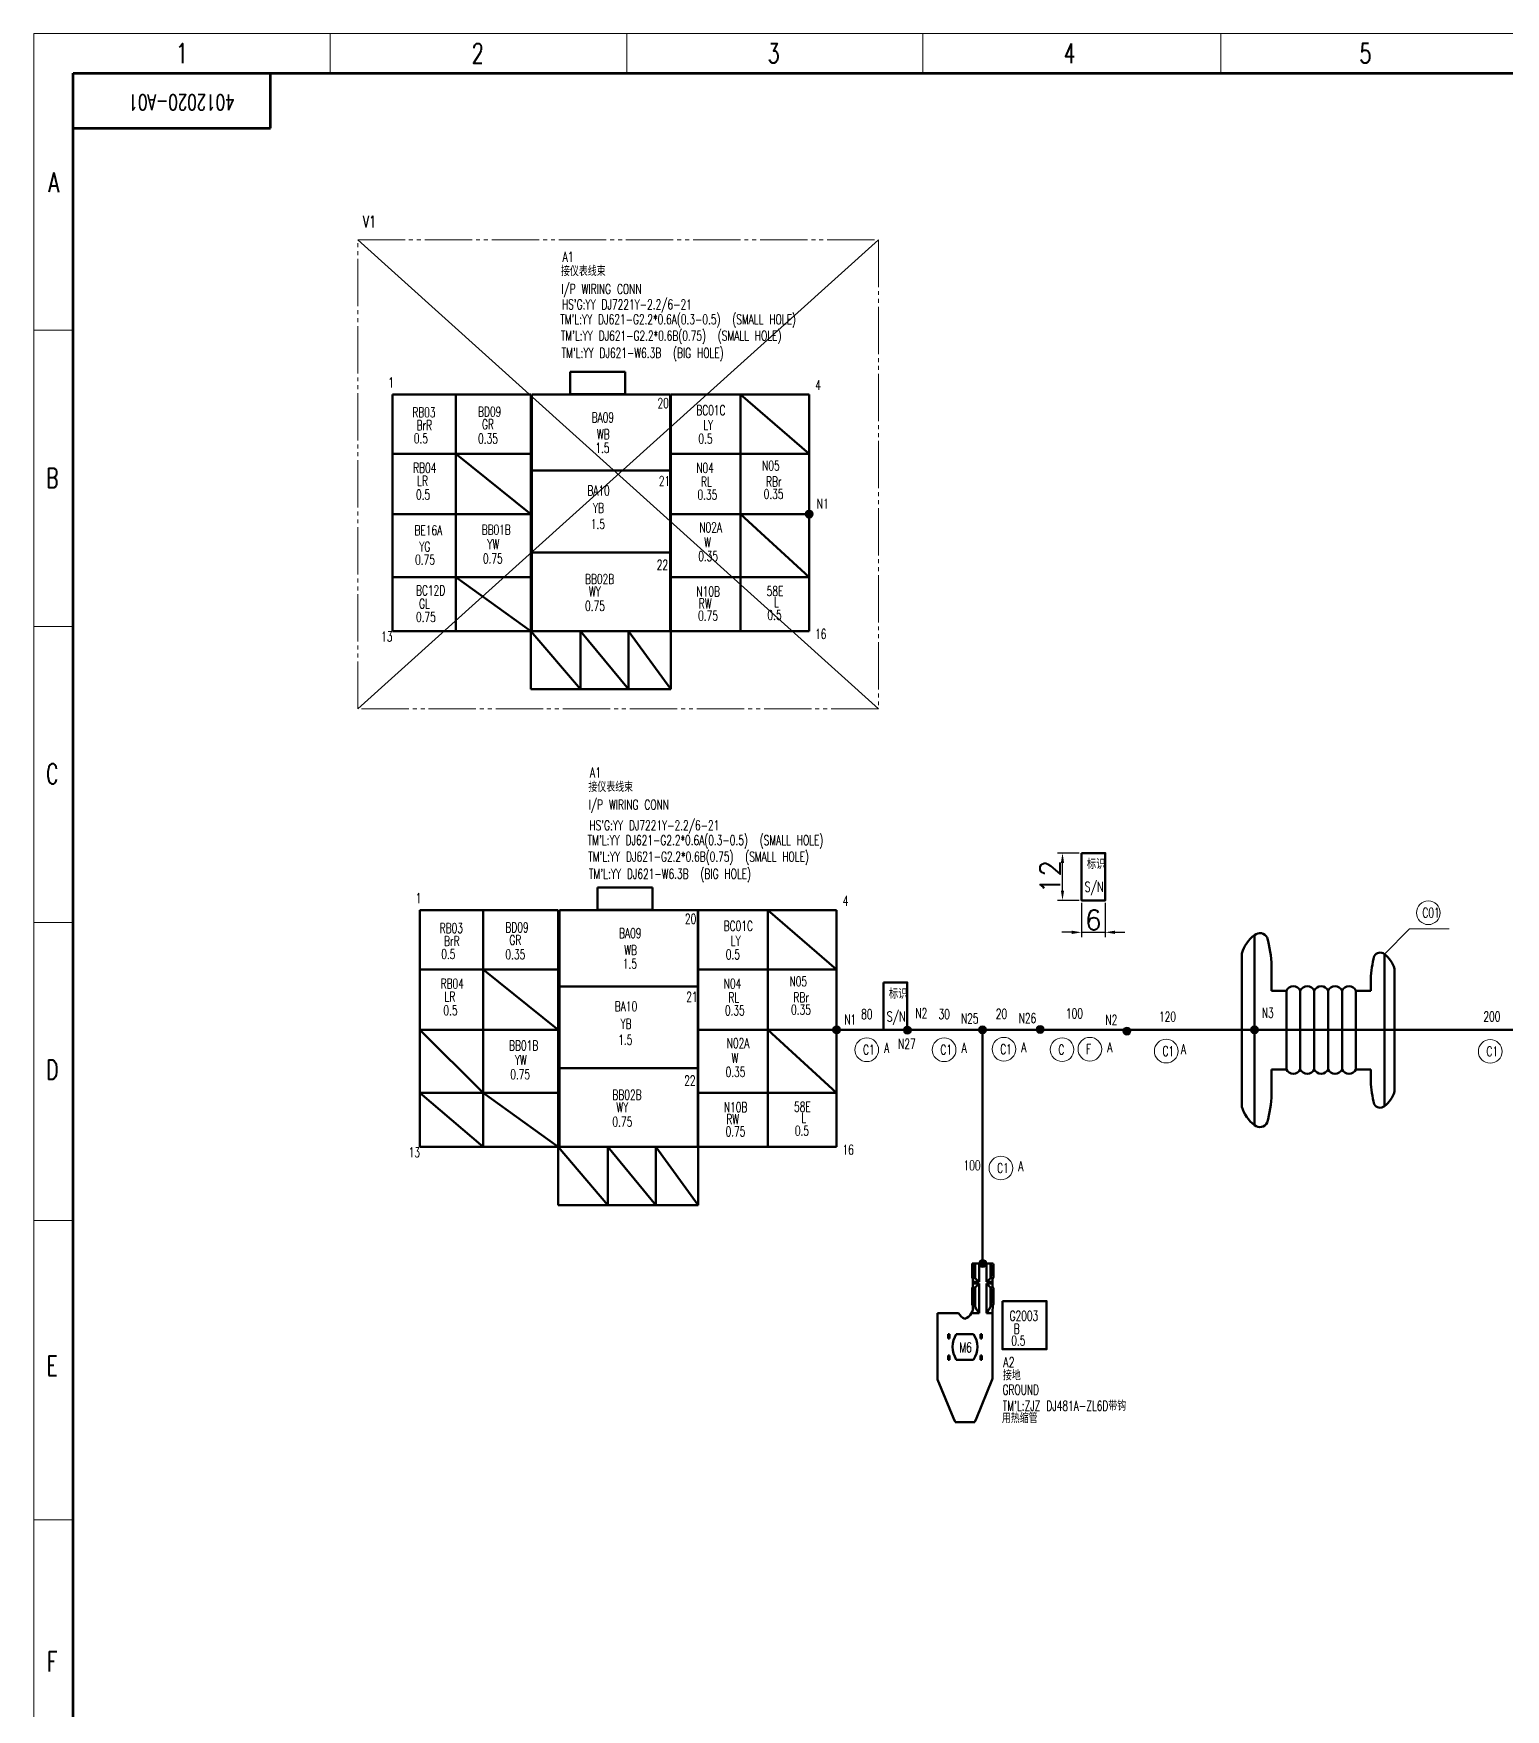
# Model space of a CAD drawing. Header units: millimetres. Extents: x 1000 to 2189, y 148 to 998.
# Drawn here: x 999.8 to 1372.9, y 573.4 to 998.2 of the extents above; entities that cross this region are included whole.
import ezdxf
from ezdxf.enums import TextEntityAlignment as Align

# ---------------------------------------------------------------- set-up
doc = ezdxf.new("R2010")
doc.units = ezdxf.units.MM
doc.linetypes.add('PHANTOM', pattern=[17, 12, -1, 1, -1, 1, -1])
for name, color, linetype, lineweight in [('0Filament', 7, 'Continuous', 20), ('2FRAME', 2, 'Continuous', 70), ('4CONTOUR', 4, 'Continuous', 50), ('5PHANTOM', 6, 'PHANTOM', 20)]:
    doc.layers.add(name, color=color, linetype=linetype, lineweight=lineweight)
doc.styles.add('HZ', font='TXT', dxfattribs={"width": 0.7, "height": 4, "bigfont": 'HZTXT'})
doc.styles.get("Standard").update_dxf_attribs({"font": 'txt.shx', "height": 5})
doc.dimstyles.new('ISO-25', dxfattribs={"dimtxt": 2.5, "dimasz": 2.5, "dimexe": 1.25, "dimexo": 0.625, "dimtad": 1, "dimtxsty": 'Standard', "dimcen": 2.5, "dimadec": 0, "dimazin": 0, "dimtfac": 1, "dimtmove": 0, "dimatfit": 3, "dimfxl": 1, "dimarcsym": 0})

# ---------------------------------------------------------------- blocks, each defined once
blk = doc.blocks.new('*D3')
at = {"layer": '0Filament', "color": 0, "lineweight": -2, "transparency": 16777216}
for p, q in [((1265.41, 777.85), (1265.41, 769.14)), ((1271.41, 777.85), (1271.41, 769.14)), ((1262.91, 770.39), (1260.41, 770.39)), ((1265.41, 770.39), (1271.41, 770.39)), ((1273.91, 770.39), (1276.41, 770.39))]:
    blk.add_line(p, q, dxfattribs=at)
at = {"layer": '0Filament', "color": 0, "transparency": 16777216}
for points in [[(1262.91, 770.81), (1262.91, 769.97), (1265.41, 770.39)], [(1273.91, 770.81), (1273.91, 769.97), (1271.41, 770.39)]]:
    blk.add_solid(points, dxfattribs=at)
at = {"layer": 'Defpoints', "color": 0, "transparency": 16777216}
for p in [(1265.41, 778.47), (1271.41, 778.47), (1271.41, 770.39)]:
    blk.add_point(p, dxfattribs=at)
at = {"layer": '0Filament', "color": 0, "transparency": 16777216, "insert": (1268.41, 773.51), "char_height": 5, "attachment_point": 5}
blk.add_mtext('6', dxfattribs=at)
blk = doc.blocks.new('*D4')
at = {"layer": '0Filament', "color": 0, "lineweight": -2, "transparency": 16777216}
for p, q in [((1264.78, 790.47), (1259.34, 790.47)), ((1260.59, 780.97), (1260.59, 787.97)), ((1264.78, 778.47), (1259.34, 778.47))]:
    blk.add_line(p, q, dxfattribs=at)
at = {"layer": '0Filament', "color": 0, "transparency": 16777216}
for points in [[(1260.17, 787.97), (1261, 787.97), (1260.59, 790.47)], [(1260.17, 780.97), (1261, 780.97), (1260.59, 778.47)]]:
    blk.add_solid(points, dxfattribs=at)
at = {"layer": 'Defpoints', "color": 0, "transparency": 16777216}
for p in [(1260.59, 790.47), (1265.41, 790.47), (1265.41, 778.47)]:
    blk.add_point(p, dxfattribs=at)
at = {"layer": '0Filament', "color": 0, "transparency": 16777216, "insert": (1257.46, 784.47), "char_height": 5, "attachment_point": 5, "rotation": 90}
blk.add_mtext('12', dxfattribs=at)

msp = doc.modelspace()

# ---------------------------------------------------------------- hatches: boundary and pattern name
at = {"layer": '0Filament'}
h = msp.add_hatch(color=256, dxfattribs=at)
edge = h.paths.add_edge_path()
edge.add_arc((1196.376, 876.408), 1, 0, 360)
h = msp.add_hatch(color=256, dxfattribs=at)
edge = h.paths.add_edge_path()
edge.add_arc((1203.326, 745.679), 1, 0, 360)
h = msp.add_hatch(color=256, dxfattribs=at)
edge = h.paths.add_edge_path()
edge.add_arc((1221.281, 745.597), 1, 0, 360)
h = msp.add_hatch(color=256, dxfattribs=at)
edge = h.paths.add_edge_path()
edge.add_arc((1240.303, 745.679), 1, 0, 360)
h = msp.add_hatch(color=256, dxfattribs=at)
edge = h.paths.add_edge_path()
edge.add_arc((1254.925, 745.787), 1, 0, 360)
h = msp.add_hatch(color=256, dxfattribs=at)
edge = h.paths.add_edge_path()
edge.add_arc((1276.913, 745.355), 1, 0, 360)
h = msp.add_hatch(color=256, dxfattribs=at)
edge = h.paths.add_edge_path()
edge.add_arc((1309.247, 745.679), 1, 0, 360)
h = msp.add_hatch(color=256, dxfattribs=at)
edge = h.paths.add_edge_path()
edge.add_arc((1240.368, 686.465), 1, 0, 360)

# ---------------------------------------------------------------- linework, layer by layer
for p, q in [((999.852, 157.183), (999.852, 998.183)), ((999.852, 998.183), (2188.852, 998.183)), ((999.852, 998.183), (999.852, 988.281)), ((999.852, 998.183), (999.852, 988.281)), ((1009.755, 998.183), (999.852, 998.183)), ((1074.991, 998.209), (1074.991, 988.225)), ((1150.129, 998.183), (1150.129, 988.281)), ((1225.158, 998.182), (1225.158, 988.279)), ((1300.68, 998.183), (1300.68, 988.281)), ((1009.781, 923.045), (999.797, 923.045)), ((1009.755, 847.907), (999.852, 847.907)), ((1009.753, 772.878), (999.851, 772.878)), ((1342.178, 764.85), (1348.562, 771.235)), ((1348.562, 771.235), (1358.562, 771.235)), ((1009.755, 697.356), (999.852, 697.356)), ((1009.753, 621.513), (999.851, 621.513))]:
    msp.add_line(p, q, dxfattribs=at)
at = {"layer": '0Filament', "color": 1}
for p, q in [((1081.952, 945.937), (1213.935, 827.063)), ((1081.952, 827.063), (1213.935, 945.937))]:
    msp.add_line(p, q, dxfattribs=at)
at = {"layer": '0Filament'}
for centre, radius in [((1196.376, 876.408), 1), ((1196.376, 876.408), 1), ((1353.31, 775.354), 3), ((1203.326, 745.679), 1), ((1203.326, 745.679), 1), ((1210.975, 740.617), 3), ((1221.281, 745.597), 1), ((1221.281, 745.597), 1), ((1230.58, 740.617), 3), ((1240.303, 745.679), 1), ((1240.303, 745.679), 1), ((1245.747, 740.761), 3), ((1254.925, 745.787), 1), ((1254.925, 745.787), 1), ((1260.478, 740.653), 3), ((1267.518, 740.761), 3), ((1276.913, 745.355), 1), ((1276.913, 745.355), 1), ((1309.247, 745.679), 1), ((1309.247, 745.679), 1), ((1286.878, 740.275), 3), ((1368.984, 740.209), 3), ((1244.968, 710.639), 3), ((1240.368, 686.465), 1), ((1240.368, 686.465), 1)]:
    msp.add_circle(centre, radius, dxfattribs=at)
at = {"layer": '2FRAME'}
for p, q in [((1009.852, 167.183), (1009.852, 988.183)), ((1009.852, 988.183), (2178.852, 988.183)), ((1059.852, 974.183), (1059.852, 988.183)), ((1009.852, 974.183), (1059.852, 974.183))]:
    msp.add_line(p, q, dxfattribs=at)
at = {"layer": '4CONTOUR'}
for p, q in [((1135.82, 912.459), (1149.759, 912.459)), ((1135.82, 906.794), (1135.82, 912.459)), ((1149.759, 912.459), (1149.759, 906.794)), ((1090.755, 906.731), (1125.813, 906.731)), ((1090.755, 846.758), (1090.755, 906.731)), ((1106.796, 906.731), (1106.796, 846.758)), ((1125.813, 906.731), (1125.813, 846.758)), ((1126.119, 906.731), (1161.178, 906.731)), ((1126.119, 846.758), (1126.119, 906.731)), ((1149.759, 906.794), (1135.82, 906.794)), ((1161.178, 906.731), (1161.178, 846.758)), ((1161.318, 906.731), (1196.376, 906.731)), ((1161.318, 846.758), (1161.318, 906.731)), ((1178.943, 906.731), (1178.943, 846.758)), ((1196.376, 891.695), (1178.943, 906.731)), ((1196.376, 906.731), (1196.376, 846.758)), ((1090.755, 891.695), (1125.813, 891.695)), ((1106.796, 891.695), (1125.813, 876.408)), ((1161.318, 891.695), (1196.376, 891.695)), ((1126.119, 887.411), (1161.178, 887.411)), ((1090.755, 876.408), (1125.813, 876.408)), ((1161.318, 876.408), (1196.376, 876.408)), ((1196.376, 860.446), (1178.943, 876.408)), ((1126.119, 866.701), (1161.178, 866.701)), ((1090.755, 860.446), (1125.813, 860.446)), ((1125.813, 846.758), (1106.796, 860.446)), ((1161.318, 860.446), (1196.376, 860.446)), ((1125.813, 846.758), (1090.755, 846.758)), ((1125.813, 846.758), (1138.388, 831.995)), ((1125.819, 846.758), (1125.819, 831.995)), ((1161.178, 846.758), (1126.119, 846.758)), ((1138.388, 846.754), (1138.388, 831.995)), ((1138.388, 846.754), (1150.611, 831.995)), ((1150.611, 846.758), (1150.611, 831.995)), ((1150.611, 846.758), (1161.318, 831.995)), ((1161.318, 846.758), (1161.318, 831.995)), ((1196.376, 846.758), (1161.318, 846.758)), ((1125.819, 831.995), (1161.318, 831.995)), ((1142.769, 781.73), (1156.708, 781.73)), ((1142.769, 776.065), (1142.769, 781.73)), ((1156.708, 781.73), (1156.708, 776.065)), ((1097.704, 776.003), (1132.763, 776.003)), ((1097.704, 716.029), (1097.704, 776.003)), ((1113.746, 776.003), (1113.746, 716.029)), ((1132.763, 776.003), (1132.763, 716.029)), ((1133.069, 776.003), (1168.128, 776.003)), ((1133.069, 716.029), (1133.069, 776.003)), ((1156.708, 776.065), (1142.769, 776.065)), ((1168.128, 776.003), (1168.128, 716.029)), ((1168.268, 776.003), (1203.326, 776.003)), ((1168.268, 716.029), (1168.268, 776.003)), ((1185.893, 776.003), (1185.893, 716.029)), ((1203.326, 760.966), (1185.893, 776.003)), ((1203.326, 776.003), (1203.326, 716.029)), ((1309.247, 769.678), (1309.247, 745.606)), ((1306.07, 765.06), (1306.07, 745.606)), ((1342.178, 764.85), (1342.178, 745.593)), ((1097.704, 760.966), (1132.763, 760.966)), ((1113.746, 760.966), (1132.763, 745.679)), ((1168.268, 760.966), (1203.326, 760.966)), ((1313.597, 755.555), (1313.597, 761.837)), ((1344.719, 761.155), (1344.719, 745.593)), ((1133.069, 756.682), (1168.128, 756.682)), ((1338.697, 755.555), (1338.697, 758.577)), ((1317.327, 755.555), (1313.597, 755.555)), ((1317.327, 755.555), (1317.327, 745.606)), ((1320.855, 755.555), (1320.855, 745.606)), ((1324.383, 755.555), (1324.383, 745.606)), ((1327.911, 755.555), (1327.911, 745.606)), ((1331.439, 755.555), (1331.439, 745.606)), ((1334.967, 755.555), (1338.697, 755.555)), ((1334.967, 755.555), (1334.967, 745.606)), ((1097.704, 745.679), (1132.763, 745.679)), ((1097.704, 745.679), (1113.746, 729.718)), ((1168.268, 745.679), (1203.326, 745.679)), ((1203.326, 729.718), (1185.893, 745.679)), ((1873.134, 745.679), (1203.326, 745.679)), ((1240.303, 745.679), (1240.303, 686.384)), ((1306.07, 726.152), (1306.07, 745.606)), ((1309.247, 721.534), (1309.247, 745.606)), ((1317.327, 735.657), (1317.327, 745.606)), ((1320.855, 735.657), (1320.855, 745.606)), ((1324.383, 735.657), (1324.383, 745.606)), ((1327.911, 735.657), (1327.911, 745.606)), ((1331.439, 735.657), (1331.439, 745.606)), ((1334.967, 735.657), (1334.967, 745.606)), ((1342.178, 726.335), (1342.178, 745.593)), ((1344.719, 730.03), (1344.719, 745.593)), ((1133.069, 735.973), (1168.128, 735.973)), ((1317.327, 735.657), (1313.597, 735.657)), ((1313.597, 735.657), (1313.597, 729.376)), ((1334.967, 735.657), (1338.697, 735.657)), ((1338.697, 735.657), (1338.697, 732.516)), ((1097.704, 729.718), (1132.763, 729.718)), ((1097.704, 729.718), (1113.746, 716.029)), ((1132.763, 716.029), (1113.746, 729.718)), ((1168.268, 729.718), (1203.326, 729.718)), ((1132.763, 716.029), (1097.704, 716.029)), ((1132.763, 716.029), (1145.338, 701.267)), ((1132.769, 716.029), (1132.769, 701.267)), ((1168.128, 716.029), (1133.069, 716.029)), ((1145.338, 716.025), (1145.338, 701.267)), ((1145.338, 716.025), (1157.561, 701.267)), ((1157.561, 716.029), (1157.561, 701.267)), ((1157.561, 716.029), (1168.268, 701.267)), ((1168.268, 716.029), (1168.268, 701.267)), ((1203.326, 716.029), (1168.268, 716.029)), ((1132.769, 701.267), (1168.268, 701.267)), ((1237.673, 685.465), (1237.673, 683.765)), ((1238.273, 685.465), (1237.673, 685.465)), ((1238.305, 686.465), (1237.705, 686.465)), ((1238.273, 685.465), (1238.273, 683.765)), ((1238.305, 686.465), (1238.441, 686.465)), ((1238.441, 686.465), (1238.441, 682.765)), ((1239.441, 686.465), (1238.441, 686.465)), ((1239.441, 686.465), (1239.441, 681.765)), ((1239.441, 686.465), (1241.304, 686.465)), ((1241.304, 686.465), (1241.304, 681.765)), ((1242.304, 686.465), (1241.304, 686.465)), ((1242.44, 686.465), (1242.304, 686.465)), ((1242.304, 686.465), (1242.304, 682.765)), ((1243.04, 686.465), (1242.44, 686.465)), ((1242.473, 685.465), (1242.473, 683.765)), ((1243.073, 685.465), (1242.473, 685.465)), ((1243.073, 685.465), (1243.073, 683.765)), ((1238.273, 683.765), (1237.673, 683.765)), ((1238.305, 682.765), (1237.705, 682.765)), ((1238.305, 680.365), (1237.705, 680.365)), ((1237.873, 681.765), (1239.441, 681.765)), ((1237.873, 681.365), (1237.873, 681.765)), ((1239.441, 681.365), (1237.873, 681.365)), ((1238.44, 682.765), (1238.305, 682.765)), ((1238.44, 680.365), (1238.305, 680.365)), ((1238.44, 682.765), (1238.441, 682.764)), ((1238.44, 680.365), (1238.441, 680.365)), ((1238.441, 682.765), (1239.441, 681.765)), ((1238.441, 680.365), (1239.441, 681.365)), ((1238.441, 680.365), (1238.441, 675.578)), ((1239.441, 681.365), (1239.441, 673.865)), ((1242.304, 682.765), (1241.304, 681.765)), ((1241.304, 681.765), (1242.873, 681.765)), ((1241.304, 681.365), (1241.304, 673.865)), ((1242.304, 680.365), (1241.304, 681.365)), ((1242.873, 681.365), (1241.304, 681.365)), ((1242.305, 682.765), (1242.304, 682.764)), ((1242.304, 680.365), (1242.304, 675.578)), ((1242.305, 680.365), (1242.304, 680.365)), ((1242.305, 682.765), (1242.44, 682.765)), ((1242.305, 680.365), (1242.44, 680.365)), ((1243.04, 682.765), (1242.44, 682.765)), ((1243.04, 680.365), (1242.44, 680.365)), ((1243.073, 683.765), (1242.473, 683.765)), ((1242.873, 681.765), (1242.873, 681.365)), ((1237.673, 679.365), (1237.673, 676.865)), ((1238.273, 679.365), (1237.673, 679.365)), ((1238.273, 676.865), (1237.673, 676.865)), ((1238.305, 675.865), (1237.705, 675.865)), ((1238.273, 679.365), (1238.273, 676.865)), ((1238.408, 675.865), (1238.305, 675.865)), ((1238.441, 675.578), (1238.483, 675.396)), ((1242.304, 675.578), (1242.262, 675.396)), ((1242.337, 675.865), (1242.44, 675.865)), ((1243.04, 675.865), (1242.44, 675.865)), ((1242.473, 679.365), (1242.473, 676.865)), ((1243.073, 679.365), (1242.473, 679.365)), ((1243.073, 676.865), (1242.473, 676.865)), ((1243.073, 679.365), (1243.073, 676.865)), ((1228.873, 673.865), (1228.873, 672.265)), ((1228.873, 673.865), (1234.219, 673.865)), ((1228.873, 672.265), (1228.873, 657.461)), ((1237.526, 673.865), (1239.441, 673.865)), ((1238.483, 675.396), (1238.691, 674.978)), ((1238.691, 674.978), (1238.879, 674.678)), ((1238.879, 674.678), (1239.441, 673.865)), ((1241.866, 674.678), (1241.304, 673.865)), ((1241.304, 673.865), (1242.873, 673.865)), ((1242.054, 674.978), (1241.866, 674.678)), ((1242.262, 675.396), (1242.054, 674.978)), ((1242.873, 673.865), (1242.873, 672.265)), ((1242.873, 657.461), (1242.873, 672.265)), ((1231.573, 668.565), (1231.973, 668.565)), ((1231.573, 668.565), (1231.573, 667.465)), ((1231.573, 667.465), (1231.973, 667.465)), ((1231.973, 667.465), (1231.973, 668.565)), ((1233.673, 668.565), (1238.073, 668.565)), ((1239.773, 667.465), (1239.773, 668.565)), ((1239.773, 668.565), (1240.173, 668.565)), ((1239.773, 667.465), (1240.173, 667.465)), ((1240.173, 668.565), (1240.173, 667.465)), ((1231.973, 663.165), (1231.573, 663.165)), ((1231.573, 663.165), (1231.573, 662.065)), ((1231.973, 662.065), (1231.973, 663.165)), ((1240.173, 663.165), (1239.773, 663.165)), ((1239.773, 662.065), (1239.773, 663.165)), ((1240.173, 663.165), (1240.173, 662.065)), ((1231.973, 662.065), (1231.573, 662.065)), ((1238.073, 662.065), (1233.673, 662.065)), ((1240.173, 662.065), (1239.773, 662.065)), ((1232.964, 647.265), (1228.947, 657.083)), ((1238.782, 647.265), (1242.798, 657.083)), ((1233.364, 646.285), (1232.964, 647.265)), ((1233.373, 646.285), (1233.364, 646.285)), ((1233.373, 646.265), (1233.373, 646.285)), ((1238.373, 646.265), (1233.373, 646.265)), ((1238.373, 646.285), (1238.381, 646.285)), ((1238.373, 646.285), (1238.373, 646.265)), ((1238.381, 646.285), (1238.782, 647.265))]:
    msp.add_line(p, q, dxfattribs=at)
for points in [[(1265.407, 790.472), (1265.407, 778.472), (1271.407, 778.472), (1271.407, 790.472)], [(1245.374, 676.921), (1256.556, 676.921), (1256.556, 664.721), (1245.374, 664.721)]]:
    msp.add_lwpolyline(points, close=True, dxfattribs=at)
at = {"layer": '4CONTOUR', "lineweight": 50}
msp.add_lwpolyline([(1215.242, 757.679), (1215.242, 745.679), (1221.242, 745.679), (1221.242, 757.679)], close=True, dxfattribs=at)
at = {"layer": '4CONTOUR'}
for centre, radius, start, end in [((1314.355, 762.764), 8.596, 126.45458, 164.51107), ((1310.625, 768.1), 2.095, 26.94551, 131.12745), ((1276.263, 759.809), 37.39, 3.10883, 14.30881), ((1341.075, 763.588), 1.676, 48.87255, 153.05449), ((1338.091, 759.319), 6.877, 15.48893, 53.54542), ((1368.565, 756.955), 29.912, 165.69119, 176.89117), ((1319.091, 754.783), 1.926, 23.64611, 156.35389), ((1322.619, 754.783), 1.926, 23.64611, 156.35389), ((1326.147, 754.783), 1.926, 23.64611, 156.35389), ((1329.675, 754.783), 1.926, 23.64611, 156.35389), ((1333.203, 754.783), 1.926, 23.64611, 156.35389), ((1319.091, 736.43), 1.926, 203.64611, 336.35389), ((1322.619, 736.43), 1.926, 203.64611, 336.35389), ((1326.147, 736.43), 1.926, 203.64611, 336.35389), ((1329.675, 736.43), 1.926, 203.64611, 336.35389), ((1333.203, 736.43), 1.926, 203.64611, 336.35389), ((1368.565, 734.23), 29.912, 183.10883, 194.30881), ((1276.263, 731.403), 37.39, 345.69119, 356.89117), ((1341.075, 727.597), 1.676, 206.94551, 311.12745), ((1338.091, 731.866), 6.877, 306.45458, 344.51107), ((1314.355, 728.448), 8.596, 195.48893, 233.54542), ((1310.625, 723.112), 2.095, 228.87255, 333.05449), ((1234.873, 675.265), 3, 289.47122, 10.31077), ((1236.873, 675.265), 3, 207.81736, 250.52878), ((1238.873, 665.315), 6.132, 147.99462, 212.00538), ((1232.873, 665.315), 6.132, 327.99461, 32.00539), ((1229.873, 657.461), 1, 180, 202.24902), ((1241.873, 657.461), 1, 337.75098, 360)]:
    msp.add_arc(centre, radius, start, end, dxfattribs=at)
for centre, major_axis, ratio, start_param, end_param in [((1237.705, 685.465), (0, -1), 0.0322581, 3.1415926, 4.712389), ((1238.305, 685.465), (0, -1), 0.0322581, 3.1415926, 4.712389), ((1242.44, 685.465), (0, 1), 0.0322581, 4.712389, 6.2831853), ((1243.04, 685.465), (0, 1), 0.0322581, 4.712389, 6.2831853), ((1237.705, 683.765), (0, -1), 0.0322581, 4.712389, 6.2831853), ((1237.705, 679.365), (0, -1), 0.0322581, 3.1415926, 4.712389), ((1237.84, 681.765), (0, 1), 0.0322581, 4.712389, 6.2831853), ((1237.84, 681.365), (0, -1), 0.0322581, 6.2831853, 7.8539816), ((1238.305, 683.765), (0, -1), 0.0322581, 4.712389, 6.2831853), ((1238.305, 679.365), (0, -1), 0.0322581, 3.1415926, 4.712389), ((1242.44, 683.765), (0, 1), 0.0322581, 3.1415927, 4.712389), ((1242.44, 679.365), (0, 1), 0.0322581, 4.712389, 6.2831853), ((1242.905, 681.765), (0, -1), 0.0322581, 3.1415927, 4.712389), ((1242.905, 681.365), (0, 1), 0.0322581, 1.5707963, 3.1415927), ((1243.04, 683.765), (0, 1), 0.0322581, 3.1415927, 4.712389), ((1243.04, 679.365), (0, 1), 0.0322581, 4.712389, 6.2831853), ((1237.705, 676.865), (0, -1), 0.0322581, 4.712389, 6.2831853), ((1237.808, 673.863), (0, 2.002), 0.032244, 6.0315515, 6.2831859), ((1238.305, 676.865), (0, -1), 0.0322581, 4.712389, 6.2831853), ((1238.408, 673.867), (0, 1.998), 0.0322736, 5.7405841, 6.2831855), ((1242.337, 673.867), (0, 1.998), 0.0322736, 6.2831851, 6.8257865), ((1242.44, 676.865), (0, 1), 0.0322581, 3.1415927, 4.712389), ((1242.937, 673.865), (0, -2), 0.0322581, 3.1415927, 4.712389), ((1243.04, 676.865), (0, 1), 0.0322581, 3.1415927, 4.712389)]:
    msp.add_ellipse(centre, major_axis=major_axis, ratio=ratio, start_param=start_param, end_param=end_param, dxfattribs=at)
at = {"layer": '5PHANTOM'}
msp.add_lwpolyline([(1081.952, 945.937), (1213.935, 945.937), (1213.935, 827.063), (1081.952, 827.063)], close=True, dxfattribs=at)

# ---------------------------------------------------------------- texts
at = {"layer": '0Filament', "style": 'HZ', "width": 0.67}
for s, height, p in [('V1', 3, (1083.264, 949.01)), ('接仪表线束', 2.5, (1133.487, 936.719)), ("HS'G:YY DJ7221Y-2.2/6-21", 2.5, (1133.719, 928.289)), ("TM'L:YY DJ621-G2.2*0.6A(0.3-0.5)  (SMALL HOLE)", 2.5, (1133.29, 924.521)), ("TM'L:YY DJ621-G2.2*0.6B(0.75)  (SMALL HOLE)", 2.5, (1133.431, 920.358)), ("TM'L:YY DJ621-W6.3B  (BIG HOLE)", 2.5, (1133.634, 915.999)), ('1', 2.5, (1089.707, 908.513)), ('4', 2.5, (1197.937, 907.857)), ('20', 2.5, (1157.94, 903.28)), ('RB03', 2.5, (1095.789, 900.947)), ('BD09', 2.5, (1112.443, 901.102)), ('BA09', 2.5, (1141.257, 899.652)), ('BC01C', 2.5, (1167.775, 901.494)), ('0.5', 2.5, (1096.187, 894.358)), ('BrR', 2.5, (1096.876, 897.666)), ('0.35', 2.5, (1112.459, 894.286)), ('GR', 2.5, (1113.448, 897.92)), ('WB', 2.5, (1142.578, 895.385)), ('0.5', 2.5, (1168.304, 894.261)), ('LY', 2.5, (1169.55, 897.735)), ('1.5', 2.5, (1142.189, 891.932)), ('RB04', 2.5, (1096.024, 886.86)), ('N04', 2.5, (1167.766, 886.85)), ('N05', 2.5, (1184.456, 887.432)), ('LR', 2.5, (1097.015, 883.574)), ('BA10', 2.5, (1140.179, 881.106)), ('21', 2.5, (1158.282, 883.524)), ('RL', 2.5, (1168.985, 883.355)), ('RBr', 2.5, (1185.44, 883.387)), ('0.5', 2.5, (1096.73, 880.103)), ('0.35', 2.5, (1168.078, 880.067)), ('0.35', 2.5, (1184.848, 880.256)), ('N1', 2.5, (1198.332, 877.793)), ('1.5', 2.5, (1141.041, 872.641)), ('YB', 2.5, (1141.604, 876.689)), ('BE16A', 2.5, (1096.359, 871.039)), ('BB01B', 2.5, (1113.367, 871.189)), ('N02A', 2.5, (1168.534, 871.774)), ('YG', 2.5, (1097.558, 866.898)), ('YW', 2.5, (1114.826, 867.507)), ('0.35', 2.5, (1168.259, 864.483)), ('W', 2.5, (1169.77, 868.004)), ('0.75', 2.5, (1096.517, 863.597)), ('0.75', 2.5, (1113.684, 863.886)), ('22', 2.5, (1157.759, 862.287)), ('BC12D', 2.5, (1096.739, 855.801)), ('BB02B', 2.5, (1139.562, 858.691)), ('58E', 2.5, (1185.615, 855.641)), ('GL', 2.5, (1097.509, 852.44)), ('0.75', 2.5, (1139.578, 851.875)), ('WY', 2.5, (1140.567, 855.509)), ('N10B', 2.5, (1167.817, 855.549)), ('RW', 2.5, (1168.416, 852.504)), ('L', 2.5, (1187.44, 852.846)), ('0.75', 2.5, (1096.73, 849.076)), ('0.75', 2.5, (1168.242, 849.406)), ('0.5', 2.5, (1185.805, 849.584)), ('13', 2.5, (1087.91, 844.114)), ('16', 2.5, (1197.881, 844.775)), ('接仪表线束', 2.5, (1140.437, 805.99)), ("HS'G:YY DJ7221Y-2.2/6-21", 2.5, (1140.667, 796.26)), ("TM'L:YY DJ621-G2.2*0.6A(0.3-0.5)  (SMALL HOLE)", 2.5, (1140.238, 792.491)), ("TM'L:YY DJ621-G2.2*0.6B(0.75)  (SMALL HOLE)", 2.5, (1140.379, 788.328)), ("TM'L:YY DJ621-W6.3B  (BIG HOLE)", 2.5, (1140.581, 783.97)), ('1', 2.5, (1096.657, 777.784)), ('4', 2.5, (1204.886, 777.128)), ('20', 2.5, (1164.89, 772.551)), ('C01', 2.5, (1351.815, 774.119)), ('21', 2.5, (1165.232, 752.795)), ('N1', 2.5, (1205.282, 747.064)), ('80', 2.5, (1209.562, 748.395)), ('N2', 2.5, (1223.303, 748.641)), ('30', 2.5, (1229.167, 748.395)), ('N25', 2.5, (1234.851, 747.281)), ('20', 2.5, (1243.686, 748.48)), ('N26', 2.5, (1249.474, 747.389)), ('100', 2.5, (1261.449, 748.588)), ('N2', 2.5, (1271.462, 746.956)), ('120', 2.5, (1285.045, 747.755)), ('N3', 2.5, (1311.119, 748.727)), ('200', 2.5, (1367.271, 747.808)), ('C1', 2.5, (1210.037, 739.382)), ('A', 2.5, (1215.39, 739.853)), ('N27', 2.5, (1218.929, 740.897)), ('C1', 2.5, (1229.642, 739.382)), ('A', 2.5, (1234.995, 739.853)), ('C1', 2.5, (1244.808, 739.526)), ('A', 2.5, (1250.162, 739.996)), ('C', 2.5, (1259.539, 739.418)), ('F', 2.5, (1266.579, 739.526)), ('A', 2.5, (1271.933, 739.996)), ('C1', 2.5, (1285.939, 739.04)), ('A', 2.5, (1290.6, 739.51)), ('C1', 2.5, (1368.045, 738.975)), ('22', 2.5, (1164.709, 731.559)), ('13', 2.5, (1094.86, 713.386)), ('16', 2.5, (1204.83, 714.046)), ('100', 2.5, (1235.505, 710.069)), ('C1', 2.5, (1244.029, 709.404)), ('A', 2.5, (1249.383, 709.874)), ("TM'L:ZJZ DJ481A-ZL6D带钩", 2.5, (1245.439, 649.124)), ('用热缩管', 2.5, (1245.226, 646))]:
    msp.add_text(s, height=height, dxfattribs=at).set_placement(p)
for s, p in [('I/P WIRING CONN', (1133.552, 934.716)), ('I/P WIRING CONN', (1140.501, 803.987)), ('M6', (1234.443, 666.427)), ('接地', (1245.497, 659.345)), ('GROUND ', (1245.39, 655.688))]:
    msp.add_text(s, height=2.5, dxfattribs=at).set_placement(p, align=Align.TOP_LEFT)
at = {"layer": '0Filament', "color": 3, "style": 'HZ', "width": 0.67}
for s, p in [('BC01C', (1174.725, 770.765)), ('RB03', (1102.739, 770.218)), ('BrR', (1103.826, 766.938)), ('BD09', (1119.393, 770.373)), ('GR', (1120.398, 767.192)), ('BA09', (1148.207, 768.923)), ('LY', (1176.499, 767.006)), ('0.5', (1103.136, 763.63)), ('0.35', (1119.409, 763.558)), ('WB', (1149.528, 764.656)), ('0.5', (1175.254, 763.532)), ('1.5', (1149.138, 761.204)), ('RB04', (1102.973, 756.131)), ('N04', (1174.715, 756.121)), ('N05', (1191.406, 756.704)), ('LR', (1103.965, 752.845)), ('BA10', (1147.128, 750.378)), ('RL', (1175.935, 752.626)), ('0.35', (1191.797, 749.527)), ('RBr', (1192.389, 752.658)), ('0.5', (1103.679, 749.374)), ('YB', (1148.553, 745.96)), ('0.35', (1175.028, 749.338)), ('1.5', (1147.991, 741.913)), ('N02A', (1175.484, 741.045)), ('BB01B', (1120.317, 740.461)), ('YW', (1121.775, 736.779)), ('W', (1176.72, 737.276)), ('0.75', (1120.633, 733.157)), ('0.35', (1175.209, 733.755)), ('BB02B', (1146.512, 727.962)), ('WY', (1147.517, 724.781)), ('N10B', (1174.767, 724.821)), ('58E', (1192.564, 724.912)), ('0.75', (1146.528, 721.147)), ('RW', (1175.365, 721.776)), ('L', (1194.389, 722.118)), ('0.75', (1175.192, 718.678)), ('0.5', (1192.754, 718.855)), ('G2003', (1247.174, 671.932)), ('0.5', (1247.59, 665.655)), ('B', (1248.25, 668.637))]:
    msp.add_text(s, height=2.5, dxfattribs=at).set_placement(p)
at = {"layer": '0Filament', "style": 'HZ'}
for s, insert, char_height, width, attachment_point in [('1', (1037.374, 993.191), 5, 50, 5), ('2', (1112.374, 993.191), 5, 50, 5), ('3', (1187.374, 993.191), 5, 50, 5), ('4', (1262.374, 993.191), 5, 50, 5), ('5', (1337.374, 993.191), 5, 50, 5), ('A', (1004.916, 960.473), 5, 50, 5), ('A1', (1133.875, 942.861), 2.5, 39.54279, 1), ('B', (1004.537, 885.561), 5, 50, 5), ('C', (1004.537, 810.561), 5, 50, 5), ('A1', (1140.825, 812.132), 2.5, 39.54279, 1), ('标识', (1266.738, 788.927), 2.5, 11.60157, 1), ('S/N', (1266.184, 783.176), 2.5, 11.60157, 1), ('标识', (1216.572, 756.051), 2.5, 11.60157, 1), ('S/N', (1216.018, 750.301), 2.5, 11.60157, 1), ('D', (1004.537, 735.561), 5, 50, 5), ('E', (1004.537, 660.561), 5, 50, 5), ('A2', (1245.578, 662.695), 2.5, 39.54279, 1), ('F', (1004.537, 585.561), 5, 50, 5)]:
    msp.add_mtext(s, dxfattribs=dict(at, insert=insert, char_height=char_height, width=width, attachment_point=attachment_point))
at = {"layer": '0Filament', "insert": (1037.325, 980.75), "char_height": 4, "width": 60, "attachment_point": 5, "rotation": 180, "style": 'HZ'}
msp.add_mtext('4012020-A01', dxfattribs=at)

# ---------------------------------------------------------------- dimensions: what is measured, and where the dimension line sits
at = {"layer": '0Filament'}
dim = msp.add_linear_dim(base=(1260.587, 790.472), p1=(1265.407, 778.472), p2=(1265.407, 790.472), angle=90, dimstyle='ISO-25', dxfattribs=at)
dim.commit()
dim.dimension.update_dxf_attribs({"geometry": '*D4', "text_midpoint": (1257.462, 784.472)})
dim = msp.add_linear_dim(base=(1271.407, 770.389), p1=(1265.407, 778.472), p2=(1271.407, 778.472), dimstyle='ISO-25', dxfattribs=at)
dim.commit()
dim.dimension.update_dxf_attribs({"geometry": '*D3', "text_midpoint": (1268.407, 770.389), "dimtype": 160})

doc.saveas('drawing.dxf')
